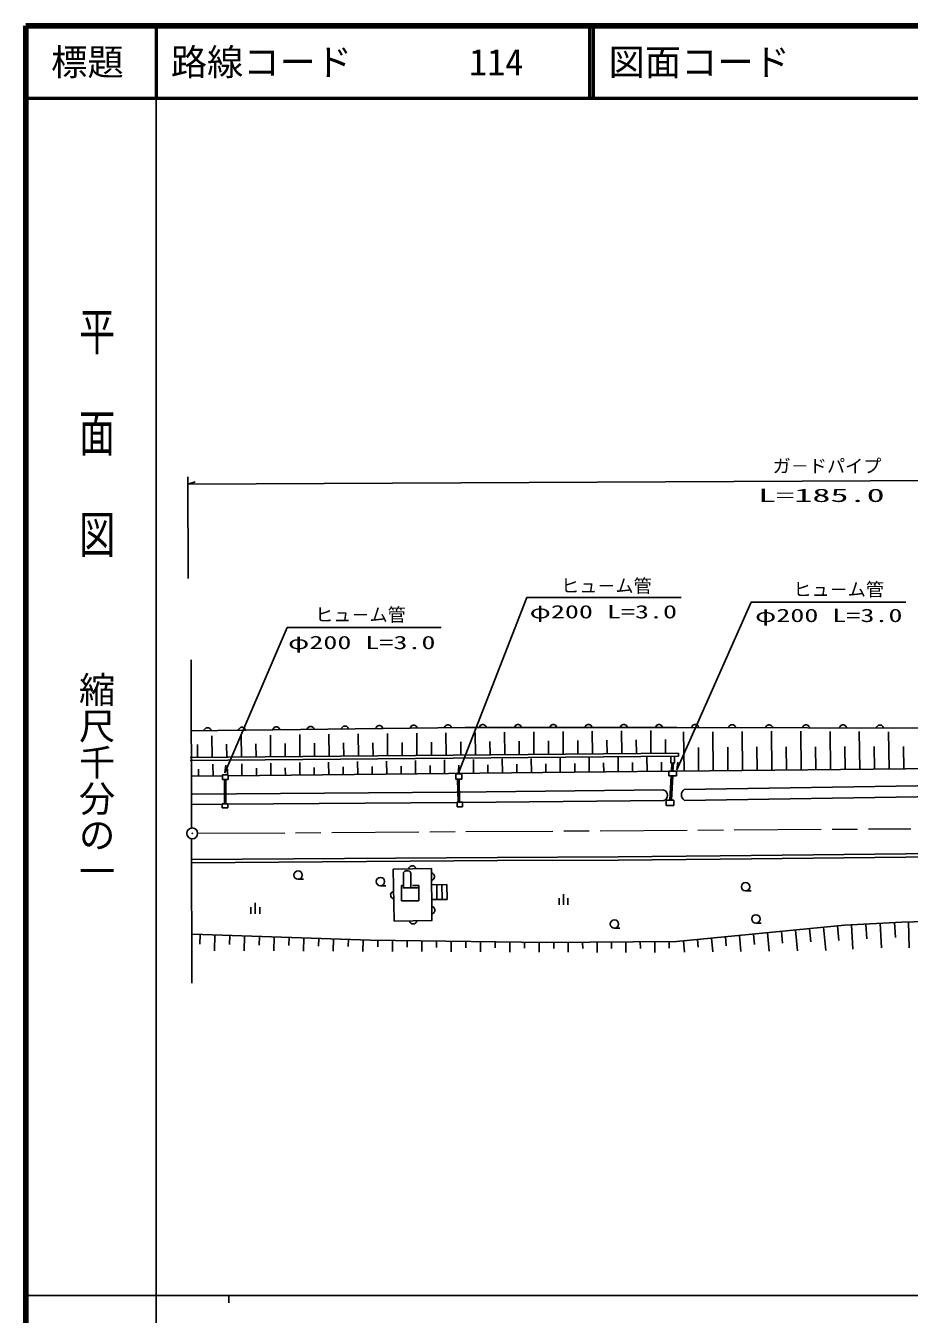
# Model space of a CAD drawing. Units: millimetres, scale not verified. Extents: x 40000 to 680000, y 20000 to 380000.
# Drawn here: x 40000 to 161843, y 202409 to 380000 of the extents above; entities that cross this region are included whole.
import ezdxf
from ezdxf.enums import TextEntityAlignment as Align

# ---------------------------------------------------------------- set-up
doc = ezdxf.new("R2010")
doc.units = ezdxf.units.MM
doc.header["$LTSCALE"] = 1000
doc.linetypes.add('CHAIN', pattern=[18.5, 12, -1.5, 3.5, -1.5])
for name, color, linetype, lineweight in [('M-BGD', 7, 'Continuous', 25), ('M-BMK', 2, 'CHAIN', 13), ('M-TTL', 2, 'Continuous', 140), ('M-TTL-BAND', 7, 'Continuous', 25), ('M-TTL-LINE', 7, 'Continuous', 50)]:
    doc.layers.add(name, color=color, linetype=linetype, lineweight=lineweight)
doc.layers.add('M-TTL-TXT', color=7, linetype='Continuous')
doc.styles.add('@ＭＳ ゴシック', font='')
doc.styles.add('ＭＳ ゴシック', font='')
doc.styles.get('@ＭＳ ゴシック').set_extended_font_data('@MS Gothic')
doc.styles.get('ＭＳ ゴシック').set_extended_font_data('MS Gothic')

msp = doc.modelspace()

# ---------------------------------------------------------------- linework, layer by layer
at = {"layer": 'M-BGD'}
for p, q in [((62416, 303830), (62348, 317833)), ((62353, 316833), (246743, 317734)), ((62353, 316833), (63351, 317126)), ((99642, 276889), (109083, 301213)), ((109083, 301213), (130379, 301213)), ((129798, 277449), (140039, 300572)), ((140039, 300572), (161369, 300572)), ((67477, 277049), (76038, 297052)), ((76038, 297052), (97268, 297052)), ((62821, 292587), (62863, 269431)), ((100595, 283266), (62713, 282805)), ((85876, 279327), (85850, 282389)), ((89911, 279362), (89885, 282438)), ((93946, 279396), (93920, 282487)), ((97981, 279430), (97954, 282536)), ((129771, 283266), (100595, 283266)), ((102015, 279464), (101989, 282585)), ((106050, 279498), (106024, 282634)), ((110085, 279532), (110059, 282682)), ((114120, 279567), (114093, 282731)), ((118155, 279601), (118128, 282780)), ((122190, 279635), (122163, 282829)), ((126225, 279669), (126198, 282878)), ((201121, 283112), (129771, 283266)), ((130781, 277254), (130721, 282661)), ((134820, 277299), (134760, 282695)), ((138859, 277344), (138799, 282728)), ((142898, 277388), (142838, 282762)), ((146937, 277433), (146878, 282763)), ((150976, 277478), (150918, 282742)), ((155015, 277523), (154958, 282721)), ((159054, 277568), (158997, 282700)), ((63684, 279140), (63669, 280928)), ((65702, 279157), (65676, 282145)), ((67719, 279174), (67704, 280971)), ((69736, 279191), (69711, 282194)), ((71754, 279208), (71739, 281014)), ((73771, 279225), (73746, 282243)), ((75789, 279242), (75773, 281057)), ((77806, 279259), (77781, 282292)), ((79824, 279276), (79808, 281100)), ((81841, 279293), (81815, 282340)), ((83859, 279310), (83843, 281143)), ((87893, 279345), (87878, 281186)), ((91928, 279379), (91913, 281229)), ((95963, 279413), (95947, 281272)), ((99998, 279447), (99982, 281315)), ((104033, 279481), (104017, 281358)), ((108068, 279515), (108052, 281401)), ((112103, 279549), (112087, 281444)), ((116138, 279584), (116121, 281487)), ((120172, 279618), (120156, 281530)), ((124207, 279652), (124191, 281573)), ((128242, 279686), (128226, 281616)), ((144918, 277411), (144882, 280628)), ((148957, 277456), (148921, 280634)), ((152996, 277501), (152961, 280639)), ((157035, 277546), (157000, 280645)), ((161074, 277591), (161040, 280650)), ((129999, 279764), (62675, 279131)), ((129999, 279313), (62679, 278731)), ((101748, 276983), (101728, 278877)), ((105739, 277027), (105718, 278950)), ((109730, 277071), (109709, 279024)), ((113721, 277115), (113699, 279097)), ((117712, 277159), (117690, 279170)), ((121703, 277203), (121681, 279244)), ((125694, 277247), (125671, 279317)), ((128966, 278400), (128966, 279304)), ((129460, 279308), (129460, 278400)), ((129999, 279313), (129999, 279764)), ((132801, 277276), (132765, 280517)), ((136840, 277321), (136804, 280555)), ((140879, 277366), (140843, 280593)), ((63834, 276566), (63824, 277534)), ((65830, 276588), (65812, 278217)), ((67477, 277049), (67607, 278082)), ((67824, 276744), (67814, 277596)), ((128687, 277280), (67914, 276611)), ((69821, 276632), (69802, 278290)), ((71816, 276654), (71805, 277658)), ((73812, 276676), (73793, 278364)), ((75807, 276698), (75796, 277719)), ((77803, 276720), (77784, 278437)), ((79798, 276742), (79787, 277781)), ((81794, 276764), (81774, 278510)), ((83789, 276786), (83777, 277842)), ((85784, 276808), (85765, 278584)), ((87780, 276829), (87768, 277904)), ((89775, 276851), (89756, 278657)), ((91771, 276873), (91759, 277966)), ((93766, 276895), (93746, 278730)), ((95762, 276917), (95750, 278027)), ((97757, 276939), (97737, 278804)), ((99642, 276889), (99735, 277926)), ((99753, 276961), (99740, 278089)), ((103744, 277005), (103731, 278150)), ((107735, 277049), (107722, 278212)), ((111726, 277093), (111713, 278273)), ((115717, 277137), (115704, 278335)), ((119708, 277181), (119694, 278397)), ((123699, 277225), (123685, 278458)), ((127690, 277269), (127676, 278520)), ((128668, 276610), (128668, 277250)), ((128668, 277250), (129722, 277250)), ((129460, 278374), (128966, 278374)), ((129120, 278374), (129058, 277250)), ((129320, 278374), (129258, 277250)), ((129722, 277250), (129722, 276610)), ((188338, 277894), (129771, 277242)), ((129798, 277449), (129940, 278480)), ((67124, 276602), (62836, 276555)), ((67124, 276105), (67124, 276744)), ((67124, 276744), (67914, 276744)), ((67124, 276105), (67914, 276105)), ((67403, 276105), (67403, 272739)), ((67603, 276105), (67603, 272739)), ((67914, 276744), (67914, 276108)), ((99297, 276159), (99297, 276912)), ((99297, 276912), (100125, 276912)), ((100125, 276159), (99297, 276159)), ((99552, 276159), (99630, 272997)), ((99753, 276159), (99830, 272997)), ((100125, 276912), (100125, 276159)), ((129722, 276610), (128668, 276610)), ((129022, 276610), (128837, 273260)), ((129223, 276610), (129038, 273260)), ((130820, 274739), (167126, 275287)), ((62996, 274108), (99412, 274389)), ((99412, 274389), (127996, 274667)), ((130820, 273239), (167146, 273787)), ((63007, 272658), (67106, 272690)), ((67877, 272739), (67106, 272739)), ((67106, 272739), (67106, 272185)), ((67106, 272185), (67877, 272185)), ((67877, 272695), (99426, 272939)), ((67877, 272185), (67877, 272739)), ((99426, 272939), (99485, 272940)), ((99485, 272357), (99485, 272997)), ((99485, 272997), (100238, 272997)), ((100238, 272357), (99485, 272357)), ((100238, 272947), (127996, 273217)), ((100238, 272997), (100238, 272357)), ((128330, 272545), (128330, 273260)), ((128330, 273260), (129383, 273260)), ((129383, 272545), (128330, 272545)), ((129383, 273260), (129383, 272545)), ((62866, 267943), (62903, 248027)), ((62876, 265098), (105043, 265384)), ((62879, 264648), (105045, 264934)), ((105043, 265384), (121694, 265432)), ((105045, 264934), (121697, 264982)), ((121694, 265432), (135767, 265575)), ((121697, 264982), (135772, 265125)), ((135767, 265575), (165652, 265909)), ((135772, 265125), (165657, 265459)), ((95935, 263848), (90689, 263769)), ((90689, 263769), (90798, 256582)), ((95968, 261613), (95935, 263848)), ((77564, 262353), (78311, 262353)), ((88913, 261467), (89660, 261467)), ((92050, 261486), (91801, 261485)), ((91801, 261485), (91805, 259384)), ((93345, 261489), (94192, 261490)), ((94192, 261490), (94196, 259389)), ((98091, 261629), (95972, 261597)), ((95972, 261597), (96003, 259553)), ((96678, 261608), (96709, 259564)), ((97389, 261618), (97420, 259574)), ((98091, 261629), (98122, 259585)), ((91805, 259384), (94196, 259389)), ((96021, 256665), (95999, 259551)), ((98122, 259585), (96003, 259553)), ((113551, 259733), (113551, 258833)), ((114151, 260329), (114151, 258829)), ((114751, 259733), (114751, 258833)), ((139275, 260757), (140021, 260757)), ((71060, 258498), (71060, 257598)), ((71660, 259094), (71660, 257594)), ((72260, 258498), (72260, 257598)), ((90798, 256582), (96048, 256655)), ((129731, 253768), (152903, 256020)), ((140694, 256324), (141440, 256324)), ((150007, 255739), (150319, 252526)), ((151938, 255926), (152131, 253935)), ((152903, 256020), (160820, 256456)), ((153893, 256074), (154078, 252709)), ((155872, 256183), (155983, 254166)), ((157851, 256292), (158036, 252932)), ((159831, 256401), (159945, 254332)), ((160820, 256456), (170190, 256674)), ((161757, 256478), (161840, 252930)), ((63012, 254785), (87563, 253986)), ((64035, 254752), (63992, 253418)), ((66081, 254685), (66011, 252519)), ((68127, 254619), (68086, 253353)), ((70173, 254552), (70106, 252500)), ((72219, 254486), (72180, 253288)), ((74265, 254419), (74201, 252481)), ((76310, 254352), (76274, 253224)), ((78356, 254286), (78297, 252462)), ((80402, 254219), (80368, 253159)), ((82448, 254153), (82392, 252442)), ((84494, 254086), (84462, 253094)), ((86540, 254020), (86488, 252423)), ((87563, 253986), (111823, 253623)), ((88574, 253971), (88560, 253037)), ((121187, 255615), (121934, 255615)), ((132627, 254050), (132728, 253018)), ((134558, 254237), (134742, 252351)), ((136489, 254425), (136609, 253194)), ((138420, 254613), (138636, 252395)), ((140351, 254800), (140490, 253370)), ((142283, 254988), (142530, 252439)), ((144214, 255176), (144372, 253547)), ((146145, 255363), (146424, 252483)), ((148076, 255551), (148253, 253723)), ((90595, 253941), (90572, 252404)), ((92617, 253911), (92603, 253001)), ((94639, 253880), (94616, 252385)), ((96660, 253850), (96647, 252966)), ((98682, 253820), (98660, 252366)), ((100704, 253790), (100691, 252930)), ((102725, 253759), (102704, 252348)), ((104747, 253729), (104734, 252894)), ((106769, 253699), (106748, 252329)), ((108790, 253668), (108778, 252859)), ((110812, 253638), (110792, 252310)), ((111823, 253623), (129731, 253768)), ((112818, 253631), (112824, 252833)), ((114807, 253647), (114818, 252291)), ((116797, 253663), (116804, 252834)), ((118787, 253680), (118798, 252272)), ((120777, 253696), (120784, 252836)), ((122767, 253712), (122778, 252254)), ((124756, 253728), (124764, 252838)), ((126746, 253744), (126758, 252262)), ((128736, 253760), (128743, 252875)), ((130696, 253862), (130847, 252308))]:
    msp.add_line(p, q, dxfattribs=at)
for points in [[(64581, 282828), (64619, 282943), (64678, 283041), (64772, 283152), (64881, 283214), (64998, 283250), (65153, 283252), (65271, 283218), (65382, 283160), (65481, 283051), (65542, 282954), (65581, 282840)], [(69316, 282885), (69355, 283001), (69413, 283099), (69507, 283210), (69616, 283271), (69733, 283308), (69888, 283310), (70006, 283276), (70117, 283217), (70216, 283109), (70277, 283012), (70316, 282897)], [(74051, 282943), (74090, 283058), (74149, 283157), (74242, 283268), (74352, 283329), (74469, 283365), (74624, 283367), (74742, 283334), (74852, 283275), (74951, 283166), (75012, 283070), (75051, 282955)], [(78786, 283000), (78825, 283116), (78884, 283214), (78978, 283325), (79087, 283387), (79204, 283423), (79359, 283425), (79477, 283391), (79587, 283333), (79686, 283224), (79748, 283127), (79786, 283013)], [(83522, 283058), (83560, 283174), (83619, 283272), (83713, 283383), (83822, 283444), (83939, 283481), (84094, 283483), (84212, 283449), (84323, 283390), (84422, 283282), (84483, 283185), (84522, 283070)], [(88257, 283116), (88296, 283231), (88354, 283329), (88448, 283441), (88557, 283502), (88674, 283538), (88829, 283540), (88947, 283507), (89058, 283448), (89157, 283339), (89218, 283242), (89257, 283128)], [(92992, 283173), (93031, 283289), (93090, 283387), (93183, 283498), (93293, 283560), (93410, 283596), (93565, 283598), (93683, 283564), (93793, 283506), (93892, 283397), (93953, 283300), (93992, 283186)], [(97727, 283231), (97766, 283347), (97825, 283445), (97919, 283556), (98028, 283617), (98145, 283654), (98300, 283656), (98418, 283622), (98528, 283563), (98627, 283454), (98689, 283358), (98727, 283243)], [(102526, 283266), (102566, 283381), (102626, 283478), (102721, 283588), (102831, 283648), (102949, 283683), (103104, 283683), (103221, 283648), (103331, 283588), (103429, 283478), (103489, 283381), (103526, 283266)], [(107389, 283266), (107429, 283381), (107489, 283478), (107584, 283588), (107694, 283648), (107812, 283683), (107967, 283683), (108084, 283648), (108194, 283588), (108292, 283478), (108352, 283381), (108389, 283266)], [(112252, 283266), (112292, 283381), (112352, 283478), (112447, 283588), (112557, 283648), (112674, 283683), (112829, 283683), (112947, 283648), (113057, 283588), (113154, 283478), (113214, 283381), (113252, 283266)], [(117114, 283266), (117154, 283381), (117214, 283478), (117309, 283588), (117419, 283648), (117537, 283683), (117692, 283683), (117809, 283648), (117919, 283588), (118017, 283478), (118077, 283381), (118114, 283266)], [(121977, 283266), (122017, 283381), (122077, 283478), (122172, 283588), (122282, 283648), (122400, 283683), (122555, 283683), (122672, 283648), (122782, 283588), (122880, 283478), (122940, 283381), (122977, 283266)], [(126840, 283266), (126880, 283381), (126940, 283478), (127035, 283588), (127145, 283648), (127262, 283683), (127417, 283683), (127535, 283648), (127645, 283588), (127742, 283478), (127802, 283381), (127840, 283266)], [(131819, 283262), (131860, 283376), (131920, 283474), (132015, 283584), (132125, 283643), (132243, 283678), (132398, 283678), (132515, 283643), (132625, 283582), (132722, 283472), (132782, 283374), (132819, 283259)], [(136916, 283251), (136956, 283365), (137016, 283463), (137111, 283573), (137221, 283632), (137339, 283667), (137494, 283667), (137611, 283632), (137721, 283571), (137819, 283461), (137878, 283363), (137916, 283248)], [(142012, 283240), (142052, 283354), (142113, 283452), (142208, 283562), (142318, 283621), (142435, 283656), (142590, 283656), (142708, 283621), (142818, 283560), (142915, 283450), (142975, 283352), (143012, 283237)], [(147108, 283229), (147149, 283343), (147209, 283441), (147304, 283551), (147414, 283610), (147532, 283645), (147687, 283645), (147804, 283610), (147914, 283549), (148011, 283439), (148071, 283342), (148108, 283226)], [(152205, 283218), (152245, 283333), (152305, 283430), (152401, 283540), (152511, 283599), (152628, 283634), (152783, 283634), (152901, 283599), (153011, 283538), (153108, 283428), (153168, 283331), (153205, 283215)], [(157301, 283207), (157341, 283322), (157402, 283419), (157497, 283529), (157607, 283588), (157725, 283623), (157880, 283623), (157997, 283588), (158107, 283527), (158204, 283417), (158264, 283320), (158301, 283204)], [(93094, 261166), (93094, 263191), (93075, 263297), (93013, 263397), (92913, 263478), (92750, 263509), (92425, 263509), (92282, 263466), (92175, 263391), (92107, 263291), (92088, 263191), (92088, 261166), (94100, 261166)], [(92812, 263801), (92850, 263916), (92909, 264015), (93002, 264126), (93111, 264188), (93228, 264225), (93383, 264227), (93501, 264194), (93612, 264135), (93711, 264027), (93772, 263930), (93812, 263816)], [(95944, 263230), (96060, 263192), (96158, 263134), (96269, 263040), (96331, 262931), (96368, 262814), (96370, 262659), (96337, 262541), (96278, 262430), (96170, 262331), (96073, 262270), (95959, 262231)], [(90751, 259676), (90635, 259714), (90537, 259772), (90425, 259866), (90364, 259975), (90327, 260092), (90325, 260247), (90358, 260365), (90416, 260476), (90525, 260575), (90621, 260636), (90736, 260675)], [(96006, 258608), (96122, 258569), (96219, 258510), (96330, 258416), (96391, 258306), (96427, 258189), (96428, 258034), (96394, 257916), (96335, 257806), (96226, 257707), (96129, 257646), (96014, 257608)], [(93923, 256626), (93884, 256510), (93826, 256412), (93732, 256301), (93623, 256239), (93506, 256203), (93351, 256200), (93233, 256234), (93122, 256292), (93023, 256401), (92962, 256497), (92923, 256612)]]:
    msp.add_lwpolyline(points, dxfattribs=at)
for centre, radius in [((62961, 268687), 746), ((62961, 268687), 22.5), ((77564, 262927), 574), ((88913, 262040), 574), ((139275, 261331), 574), ((121187, 256188), 574), ((140694, 256898), 574)]:
    msp.add_circle(centre, radius, dxfattribs=at)
for centre, radius, start, end in [((127734, 273932), 773, 289.86548, 70.13452), ((131299, 273991), 884, 122.81897, 237.18103)]:
    msp.add_arc(centre, radius, start, end, dxfattribs=at)
at = {"layer": 'M-BMK'}
msp.add_line((63711, 268694), (162040, 269331), dxfattribs=at)
at = {"layer": 'M-TTL'}
for p, q in [((40000, 380000), (40000, 20000)), ((680000, 380000), (40000, 380000))]:
    msp.add_line(p, q, dxfattribs=at)
at = {"layer": 'M-TTL-BAND'}
for p, q in [((58000, 370000), (58000, 20000)), ((40000, 205000), (579000, 205000)), ((68000, 205000), (68000, 204000))]:
    msp.add_line(p, q, dxfattribs=at)
at = {"layer": 'M-TTL-LINE'}
for p, q in [((58000, 380000), (58000, 370000)), ((117750, 380000), (117750, 370000)), ((118250, 380000), (118250, 370000)), ((40000, 370000), (680000, 370000))]:
    msp.add_line(p, q, dxfattribs=at)

# ---------------------------------------------------------------- texts
at = {"layer": 'M-BGD', "style": 'ＭＳ ゴシック'}
for s, p in [('ガ－ドパイプ', (142998, 317852)), ('ヒュ－ム管', (113823, 301346)), ('ヒュ－ム管', (145861, 300847)), ('ヒュ－ム管', (79915, 297356))]:
    msp.add_text(s, height=1833, dxfattribs=at).set_placement(p, align=Align.BOTTOM_LEFT)
for s, width, p in [('L=185.0', 2, (141000, 313812)), ('φ200 L=3.0', 1.55, (109483, 297766)), ('φ200 L=3.0', 1.55, (140574, 297262)), ('φ200 L=3.0', 1.55, (76170, 293527))]:
    msp.add_text(s, height=1833, dxfattribs=dict(at, width=width)).set_placement(p, align=Align.BOTTOM_LEFT)
at = {"layer": 'M-TTL-BAND', "style": '@ＭＳ ゴシック', "width": 1.4}
msp.add_text('平  面  図', height=3666, rotation=270, dxfattribs=at).set_placement((49777, 306475), align=Align.MIDDLE_RIGHT)
at = {"layer": 'M-TTL-BAND', "style": '@ＭＳ ゴシック'}
msp.add_text('縮尺千分の一', height=3666, rotation=270, dxfattribs=at).set_placement((49777, 261030), align=Align.MIDDLE_RIGHT)
at = {"layer": 'M-TTL-TXT', "style": 'ＭＳ ゴシック'}
msp.add_text('標題', height=3666, dxfattribs=at).set_placement((48500, 375000), align=Align.MIDDLE_CENTER)
for s, p in [('路線コード', (60000, 375000)), ('114', (101142, 375000)), ('図面コード', (120380, 375000))]:
    msp.add_text(s, height=3666, dxfattribs=at).set_placement(p, align=Align.MIDDLE_LEFT)

doc.saveas('drawing.dxf')
